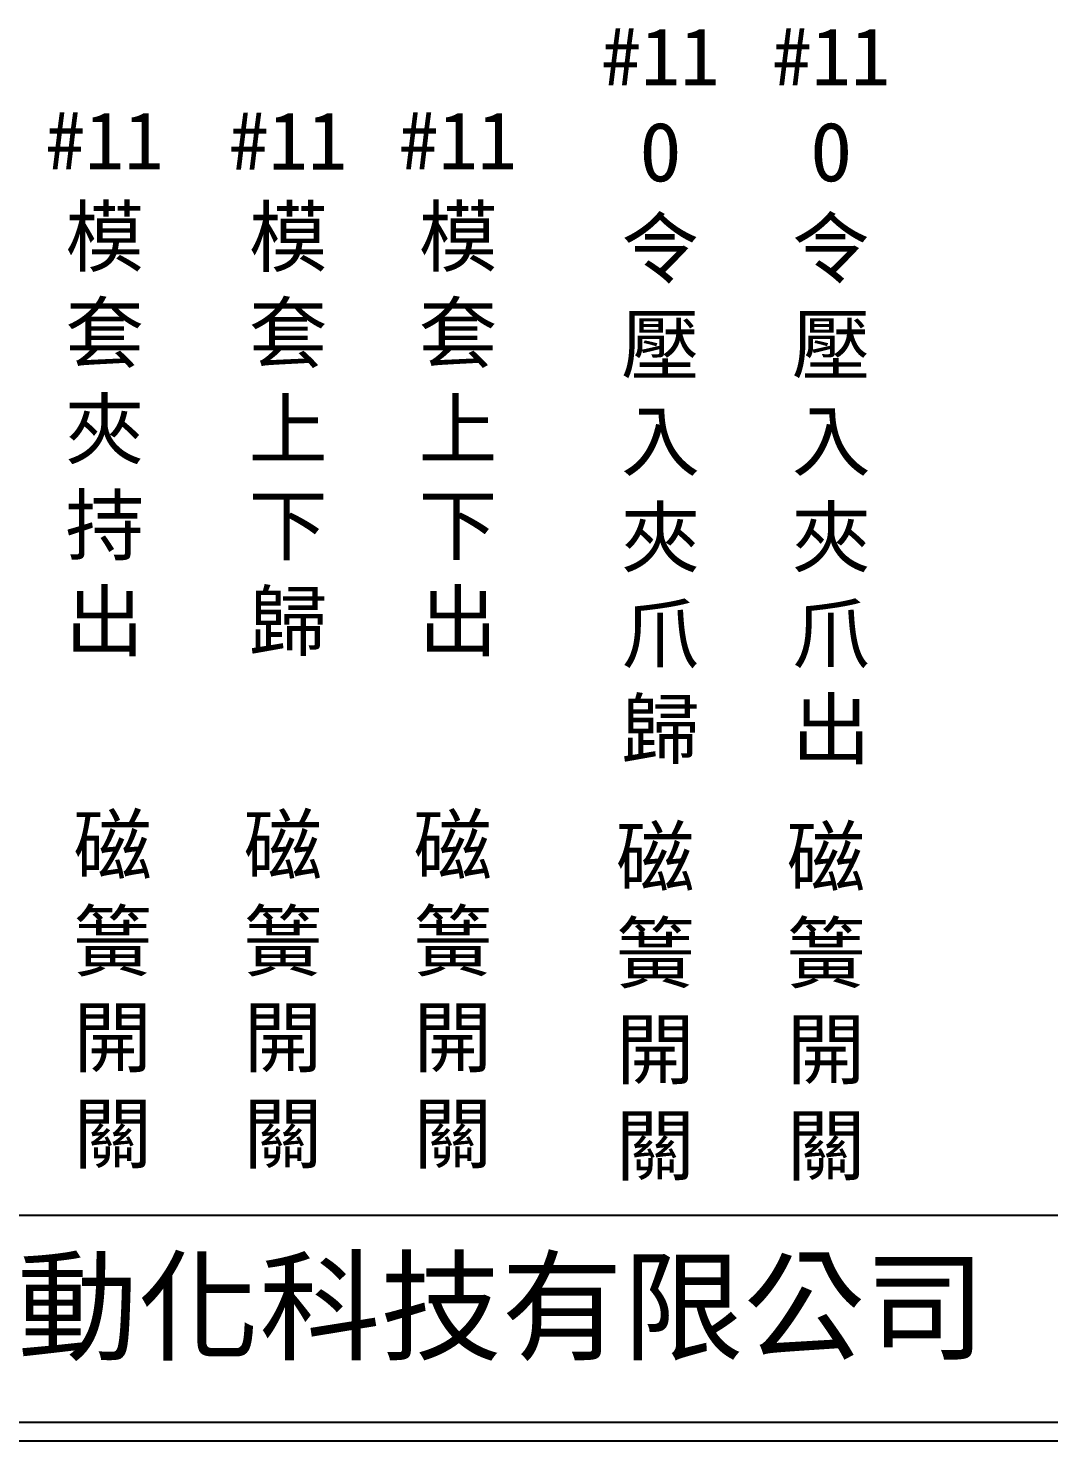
# Model space of a CAD drawing. Extents: x 325 to 612, y 3 to 207.
# Drawn here: x 389.2 to 458.2, y 3 to 98.5 of the extents above; entities that cross this region are included whole.
import ezdxf

# ---------------------------------------------------------------- set-up
doc = ezdxf.new("R2010")
doc.units = 0
doc.layers.add('圖框層', color=7, linetype='CONTINUOUS')
doc.layers.add('標尺寸層', color=3, linetype='CONTINUOUS')
doc.styles.add('CNS', font='romanc.shx', dxfattribs={"bigfont": 'chineset.shx'})
doc.styles.add('STSL', font='KAIU.TTF')

msp = doc.modelspace()

# ---------------------------------------------------------------- linework, layer by layer
at = {"layer": '圖框層', "color": 7}
for p, q in [((326.569, 18.25), (611.07, 18.25)), ((326.569, 4.25), (611.07, 4.25)), ((325.319, 3), (612.319, 3))]:
    msp.add_line(p, q, dxfattribs=at)

# ---------------------------------------------------------------- texts
at = {"layer": '圖框層', "color": 4, "style": 'STSL'}
msp.add_text('泓陞自動化科技有限公司', height=6, dxfattribs=at).set_placement((363.923, 9.076))
at = {"layer": '標尺寸層', "color": 7, "char_height": 3.9, "width": 4.96081, "attachment_point": 5, "style": 'CNS'}
for s, insert in [('{\\fDFKai-SB|b0|i0|c136|p65;#11\\PO令壓入夾爪歸}', (431.958, 73.665)), ('{\\fDFKai-SB|b0|i0|c136|p65;#11\\PO令壓入夾爪出}', (443.498, 73.665)), ('{\\fDFKai-SB|b0|i0|c136|p65;#11\\P模套夾持出}', (394.383, 74.47)), ('{\\fDFKai-SB|b0|i0|c136|p65;#11\\P模套上下歸}', (406.79, 74.47)), ('{\\fDFKai-SB|b0|i0|c136|p65;#11\\P模套上下出}', (418.272, 74.47)), ('{\\fDFKai-SB|b0|i0|c136|p65;磁簧開關}', (394.929, 33.322)), ('{\\fDFKai-SB|b0|i0|c136|p65;磁簧開關}', (406.438, 33.322)), ('{\\fDFKai-SB|b0|i0|c136|p65;磁簧開關}', (417.92, 33.322)), ('{\\fDFKai-SB|b0|i0|c136|p65;磁簧開關}', (431.606, 32.516)), ('{\\fDFKai-SB|b0|i0|c136|p65;磁簧開關}', (443.146, 32.516))]:
    msp.add_mtext(s, dxfattribs=dict(at, insert=insert))

doc.saveas('drawing.dxf')
